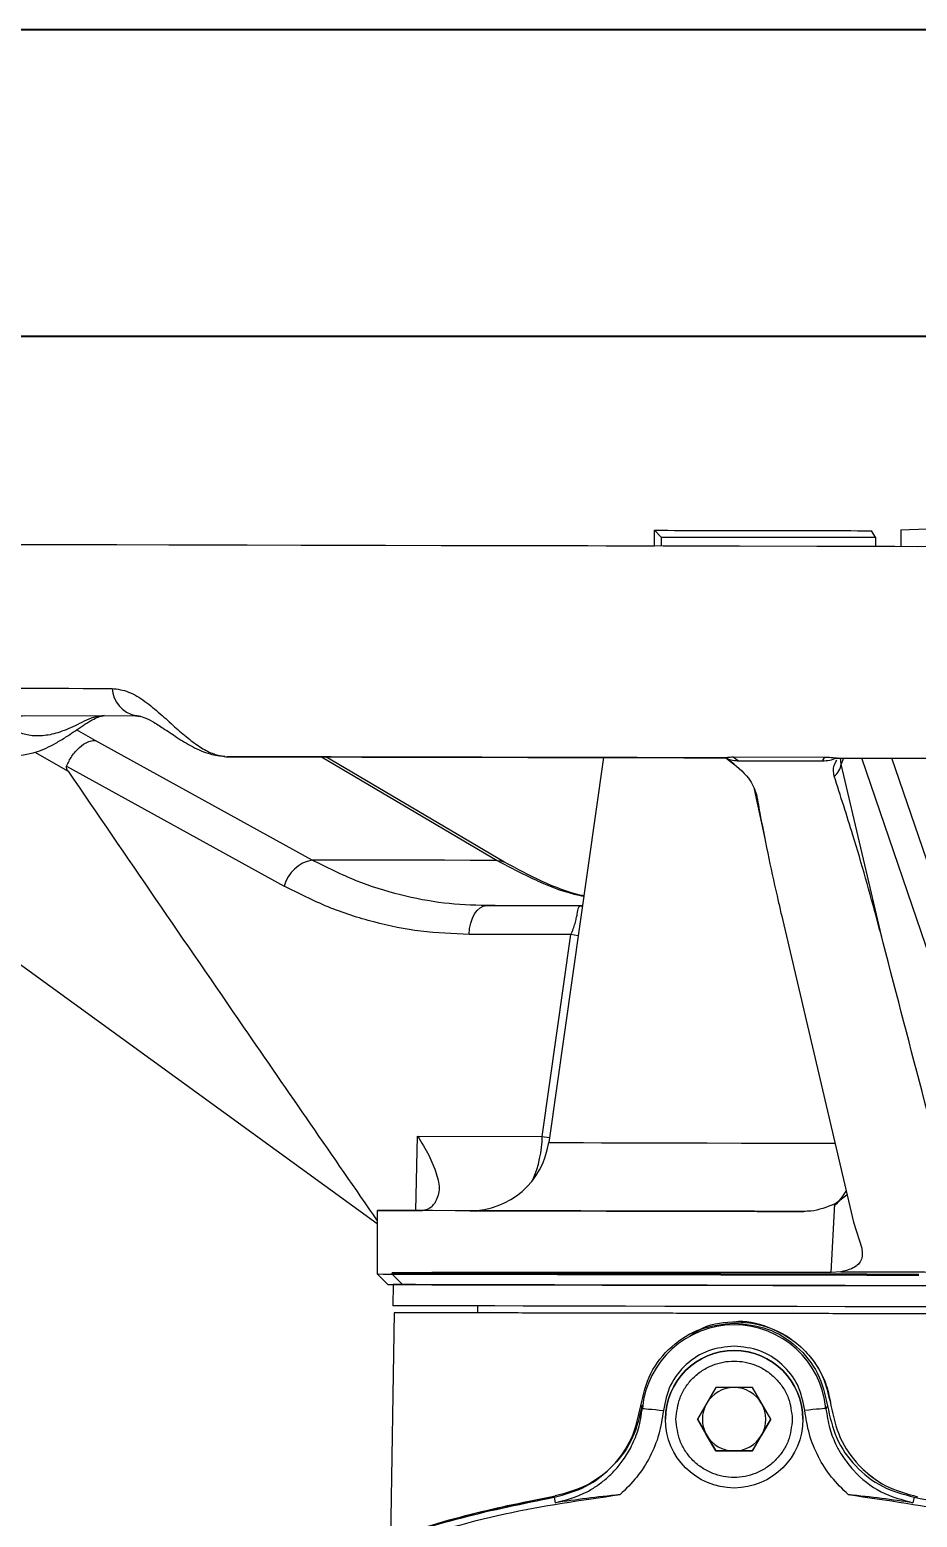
# Model space of a CAD drawing. Header units: millimetres. Extents: x 2016 to 4452, y 736 to 2459.
# Drawn here: x 2658.5 to 2742.4, y 2318.7 to 2459.3 of the extents above; entities that cross this region are included whole.
import ezdxf

# ---------------------------------------------------------------- set-up
doc = ezdxf.new("R2010")
doc.units = ezdxf.units.MM
doc.layers.add('AM_BOR', color=7, linetype='Continuous', lineweight=50)
doc.layers.add('粗实线', color=7, linetype='Continuous', lineweight=40)

# ---------------------------------------------------------------- blocks, each defined once
blk = doc.blocks.new('rA3')
at = {"layer": '粗实线'}
for p, q in [((753.384, 421.26), (333.384, 421.26)), ((748.384, 416.26), (358.384, 416.26))]:
    blk.add_line(p, q, dxfattribs=at)
blk = doc.blocks.new('图框')
at = {"layer": 'AM_BOR', "xscale": 5.80078125, "yscale": 5.80078125, "zscale": 5.80078125}
blk.add_blockref('rA3', (20358.18, 2244.14), dxfattribs=at)

msp = doc.modelspace()

# ---------------------------------------------------------------- linework, layer by layer
at = {"color": 7, "linetype": 'Continuous', "lineweight": 25}
for p, q in [((2717.592, 2410.459), (2717.595, 2411.955)), ((2717.595, 2411.955), (2718.229, 2411.322)), ((2738.5, 2411.293), (2738.106, 2411.919)), ((2740.9, 2412.004), (2740.896, 2410.411)), ((2740.9, 2412.004), (2745.043, 2412.147)), ((2718.229, 2411.322), (2718.228, 2410.458)), ((2738.5, 2411.293), (2738.498, 2410.414)), ((2742.429, 2410.408), (2738.498, 2410.416)), ((2658.045, 2394.451), (2668.527, 2394.429)), ((2668.527, 2394.429), (2669.007, 2394.358)), ((2664.723, 2392.086), (2662.972, 2393.093)), ((2685.247, 2380.789), (2664.723, 2392.086)), ((2659.033, 2390.989), (2662.165, 2389.188)), ((2677.312, 2390.545), (2677.973, 2390.544)), ((2686.129, 2390.528), (2702.716, 2380.752)), ((2703.372, 2380.607), (2686.524, 2390.527)), ((2712.796, 2390.471), (2707.601, 2354.076)), ((2724.351, 2390.446), (2724.511, 2390.331)), ((2725.051, 2390.528), (2733.691, 2390.509)), ((2725.051, 2390.528), (2725.542, 2390.177)), ((2733.691, 2390.509), (2733.442, 2390.159)), ((2735.266, 2389.851), (2735.191, 2390.459)), ((2662.016, 2389.658), (2682.586, 2378.328)), ((2725.132, 2389.857), (2724.511, 2390.331)), ((2725.542, 2390.177), (2733.442, 2390.159)), ((2734.973, 2390.43), (2734.923, 2390.423)), ((2735.48, 2390.429), (2735.266, 2389.851)), ((2739.226, 2372.952), (2735.266, 2389.851)), ((2744.558, 2368.917), (2737.212, 2390.425)), ((2746.771, 2370.745), (2740.038, 2390.419)), ((2727.029, 2387.499), (2728.055, 2382.666)), ((2701.719, 2376.474), (2710.573, 2376.455)), ((2710.574, 2376.456), (2708.913, 2376.459)), ((2710.796, 2376.459), (2710.573, 2376.455)), ((2710.573, 2376.455), (2710.795, 2376.455)), ((2729.601, 2375.617), (2736.405, 2346.543)), ((2709.705, 2373.741), (2700.074, 2373.762)), ((2706.993, 2354.667), (2709.705, 2373.741)), ((2710.392, 2373.631), (2709.705, 2373.741)), ((2691.397, 2346.382), (2655.108, 2372.713)), ((2695.027, 2347.647), (2695.206, 2354.693)), ((2695.206, 2354.693), (2706.993, 2354.667)), ((2706.993, 2354.667), (2707.671, 2354.566)), ((2734.31, 2341.796), (2734.665, 2348.273)), ((2734.665, 2348.273), (2735.801, 2349.127)), ((2691.4, 2347.655), (2691.387, 2341.655)), ((2700.203, 2347.636), (2695.679, 2347.646)), ((2736.405, 2346.543), (2737.197, 2344.09)), ((2691.387, 2341.655), (2692.385, 2340.653)), ((2692.805, 2341.652), (2692.806, 2341.755)), ((2693.784, 2340.65), (2692.805, 2341.652)), ((2735.224, 2341.861), (2734.31, 2341.796)), ((2692.885, 2340.651), (2692.88, 2338.652)), ((2700.88, 2338.634), (2700.879, 2337.976)), ((2692.979, 2337.993), (2692.654, 2316.624)), ((2723.401, 2330.923), (2721.669, 2327.923)), ((2726.865, 2330.923), (2723.401, 2330.923)), ((2728.597, 2327.923), (2726.865, 2330.923)), ((2716.308, 2329.199), (2716.457, 2328.948)), ((2733.959, 2329.199), (2733.81, 2328.948)), ((2734.291, 2329.225), (2734.291, 2329.225)), ((2718.633, 2327.93), (2718.633, 2327.93)), ((2718.693, 2327.929), (2718.693, 2327.929)), ((2721.669, 2327.923), (2723.401, 2324.923)), ((2722.535, 2326.423), (2721.669, 2327.923)), ((2726.865, 2324.923), (2728.597, 2327.923)), ((2728.597, 2327.923), (2727.731, 2326.423)), ((2731.573, 2327.916), (2731.573, 2327.916)), ((2731.633, 2327.916), (2731.633, 2327.916)), ((2723.401, 2324.923), (2722.535, 2326.423)), ((2727.731, 2326.423), (2726.865, 2324.923)), ((2723.401, 2324.923), (2726.865, 2324.923)), ((2723.401, 2324.923), (2723.401, 2324.923)), ((2725.133, 2324.923), (2723.401, 2324.923)), ((2726.865, 2324.923), (2725.133, 2324.923)), ((2726.865, 2324.923), (2726.865, 2324.923)), ((2708.105, 2320.548), (2708.225, 2320.031)), ((2708.218, 2320.672), (2708.218, 2320.672)), ((2742.162, 2320.548), (2742.042, 2320.031))]:
    msp.add_line(p, q, dxfattribs=at)
at = {"color": 7, "linetype": 'Continuous', "lineweight": 25, "flags": 128}
for points in [[(2747.781, 2410.395), (2740.337, 2410.41), (2732.951, 2410.426), (2725.639, 2410.442), (2718.417, 2410.457), (2711.3, 2410.473), (2704.305, 2410.488), (2697.447, 2410.502), (2690.741, 2410.517), (2684.201, 2410.531), (2677.842, 2410.544), (2671.678, 2410.557), (2665.723, 2410.57), (2659.989, 2410.582), (2654.49, 2410.594)], [(2717.592, 2410.461), (2713.027, 2410.471), (2705.936, 2410.486), (2698.98, 2410.501), (2692.175, 2410.515), (2685.537, 2410.529), (2679.081, 2410.543), (2672.82, 2410.556), (2666.769, 2410.569), (2660.942, 2410.582), (2655.351, 2410.594)], [(2655.607, 2397.033), (2656.909, 2397.03), (2658.222, 2397.027), (2659.546, 2397.024), (2660.88, 2397.021), (2662.226, 2397.018), (2663.582, 2397.015), (2664.949, 2397.013), (2666.325, 2397.01)], [(2686.466, 2390.527), (2689.924, 2390.52), (2695.686, 2390.508)], [(2702.716, 2380.752), (2700.181, 2380.757), (2697.741, 2380.763), (2695.397, 2380.768), (2693.154, 2380.772), (2691.015, 2380.777), (2688.982, 2380.781), (2687.058, 2380.785), (2685.247, 2380.789)], [(2702.716, 2380.752), (2703.072, 2380.724), (2703.37, 2380.608)], [(2700.074, 2373.762), (2700.123, 2374.3), (2700.229, 2374.813), (2700.387, 2375.282), (2700.592, 2375.691), (2700.837, 2376.025), (2701.113, 2376.272), (2701.411, 2376.424), (2701.719, 2376.474)], [(2707.601, 2354.076), (2707.614, 2354.076), (2707.891, 2354.076), (2708.532, 2354.074), (2709.533, 2354.072), (2710.888, 2354.069), (2712.588, 2354.065), (2714.623, 2354.061), (2716.979, 2354.056), (2719.643, 2354.05), (2722.598, 2354.044), (2725.825, 2354.037), (2729.305, 2354.03), (2733.015, 2354.022), (2734.611, 2354.018)], [(2731.719, 2347.568), (2727.059, 2347.578), (2722.599, 2347.588), (2718.363, 2347.597), (2714.372, 2347.605), (2710.647, 2347.613), (2707.207, 2347.621), (2704.069, 2347.627), (2701.249, 2347.633), (2698.762, 2347.639), (2696.621, 2347.643), (2694.835, 2347.647), (2693.415, 2347.65), (2692.368, 2347.653), (2691.699, 2347.654), (2691.412, 2347.655), (2691.507, 2347.654), (2691.985, 2347.653), (2692.843, 2347.652), (2694.076, 2347.649), (2695.679, 2347.646)], [(2691.387, 2341.655), (2691.487, 2341.654), (2691.955, 2341.653), (2692.805, 2341.652)], [(2692.805, 2341.652), (2694.025, 2341.649), (2695.599, 2341.646), (2697.518, 2341.641), (2699.774, 2341.637), (2702.355, 2341.631), (2705.249, 2341.625), (2708.442, 2341.618), (2711.917, 2341.611), (2715.659, 2341.603), (2719.649, 2341.594), (2723.868, 2341.585), (2728.294, 2341.575), (2732.906, 2341.566), (2737.682, 2341.555), (2742.599, 2341.545)], [(2692.806, 2341.755), (2694.026, 2341.752), (2695.599, 2341.749), (2697.518, 2341.745), (2699.774, 2341.74), (2702.355, 2341.734), (2705.249, 2341.728), (2708.442, 2341.721), (2711.918, 2341.714), (2715.66, 2341.706), (2719.649, 2341.697), (2723.868, 2341.688), (2728.294, 2341.679), (2732.906, 2341.669), (2737.682, 2341.659), (2742.599, 2341.648)], [(2735.224, 2341.861), (2736.779, 2341.857), (2738.35, 2341.854), (2739.934, 2341.851), (2741.532, 2341.847), (2743.143, 2341.844), (2744.765, 2341.84), (2746.399, 2341.837), (2748.042, 2341.833)], [(2692.385, 2340.653), (2692.483, 2340.652), (2692.945, 2340.651), (2693.784, 2340.65)], [(2745.125, 2340.539), (2740.321, 2340.55), (2735.642, 2340.56), (2731.109, 2340.569), (2726.745, 2340.579), (2722.569, 2340.588), (2718.602, 2340.596), (2714.863, 2340.604), (2711.369, 2340.612), (2708.138, 2340.619), (2705.184, 2340.625), (2702.521, 2340.631), (2700.163, 2340.636), (2698.121, 2340.64), (2696.404, 2340.644), (2695.02, 2340.647), (2693.977, 2340.649), (2693.279, 2340.651), (2692.928, 2340.651), (2692.885, 2340.652)], [(2693.784, 2340.65), (2694.988, 2340.647), (2696.54, 2340.644), (2698.434, 2340.639), (2700.66, 2340.635), (2703.207, 2340.629), (2706.062, 2340.623), (2709.212, 2340.616), (2712.642, 2340.609), (2716.334, 2340.601), (2720.271, 2340.593), (2724.433, 2340.584), (2728.8, 2340.574), (2733.351, 2340.565), (2738.063, 2340.555), (2742.914, 2340.544)], [(2745.12, 2338.539), (2740.317, 2338.55), (2735.638, 2338.56), (2731.105, 2338.569), (2726.74, 2338.579), (2722.565, 2338.588), (2718.598, 2338.596), (2714.858, 2338.604), (2711.365, 2338.612), (2708.133, 2338.619), (2705.179, 2338.625), (2702.517, 2338.631), (2700.159, 2338.636), (2698.117, 2338.64), (2696.4, 2338.644), (2695.016, 2338.647), (2693.973, 2338.649), (2693.274, 2338.651), (2692.924, 2338.651), (2692.88, 2338.652)], [(2716.457, 2328.948), (2716.501, 2328.944), (2716.618, 2328.933), (2716.804, 2328.916), (2717.052, 2328.892), (2717.352, 2328.864), (2717.694, 2328.831), (2718.064, 2328.796), (2718.448, 2328.76)], [(2733.81, 2328.948), (2733.766, 2328.944), (2733.649, 2328.933), (2733.463, 2328.916), (2733.215, 2328.892), (2732.915, 2328.864), (2732.573, 2328.831), (2732.203, 2328.796), (2731.819, 2328.76)]]:
    msp.add_lwpolyline(points, dxfattribs=at)
at = {"color": 7, "linetype": 'Continuous', "lineweight": 25}
msp.add_circle((2725.133, 2327.923), 6.5, dxfattribs=at)
for centre, radius, start, end in [((2669.132, 2397.174), 2.811, 183.34508, 257.57607), ((2733.464, 2390.131), 1.823, 308.25504, 351.17437), ((2728.475, 2387.849), 1.488, 193.75442, 213.93144), ((2685.915, 2377.397), 3.457, 101.14062, 164.37777), ((2700.177, 2355.136), 7.5, 269.87751, 351.87751), ((2695.847, 2354.909), 11.149, 336.94632, 358.7596), ((2731.442, 2351.804), 4.862, 309.67622, 331.69155), ((2725.133, 2328.128), 8.715, 5.40246, 174.59754), ((2725.133, 2327.923), 6.5, 0, 179.93876), ((2725.133, 2327.923), 3, 90, 150), ((2725.133, 2327.923), 3, 30, 90), ((2725.133, 2327.923), 3, 150, 210), ((2725.133, 2327.923), 3, 330, 30), ((2725.133, 2327.923), 3, 210, 270), ((2725.133, 2327.923), 3, 270, 330), ((2706.51, 2330.525), 10, 302.62258, 314.66639), ((2744.216, 2330.445), 10, 225.08863, 237.13271)]:
    msp.add_arc(centre, radius, start, end, dxfattribs=at)
for points, knots in [([(2717.595, 2411.955), (2720.962, 2411.95), (2727.71, 2411.938), (2734.636, 2411.925), (2738.106, 2411.919)], [0, 0, 0, 0, 0.4988559, 1, 1, 1, 1]), ([(2718.229, 2411.322), (2721.556, 2411.317), (2728.226, 2411.308), (2735.07, 2411.298), (2738.5, 2411.293)], [0, 0, 0, 0, 0.498853, 1, 1, 1, 1]), ([(2666.325, 2397.01), (2666.844, 2396.939), (2667.884, 2396.796), (2669.441, 2395.821), (2670.884, 2394.622), (2672.224, 2393.388), (2673.519, 2392.258), (2674.749, 2391.37), (2675.963, 2390.744), (2676.699, 2390.619), (2677.076, 2390.555)], [0, 0, 0, 0, 0.1246272, 0.2497104, 0.374925, 0.4997457, 0.6192737, 0.7500197, 0.8719212, 1, 1, 1, 1]), ([(2656.697, 2390.589), (2657.526, 2390.672), (2658.984, 2390.819), (2660.734, 2391.665), (2662.117, 2392.503), (2663.179, 2393.238), (2664.13, 2393.857), (2664.784, 2394.217), (2665.278, 2394.407), (2665.47, 2394.426), (2665.569, 2394.435)], [0, 0, 0, 0, 0.2415564, 0.4249346, 0.5252436, 0.6744027, 0.7537852, 0.8323048, 0.9129608, 1, 1, 1, 1]), ([(2665.587, 2394.435), (2665.323, 2394.412), (2664.797, 2394.366), (2663.92, 2394.014), (2663.027, 2393.573), (2661.894, 2393.04), (2660.615, 2392.616), (2659.228, 2392.464), (2657.978, 2392.625), (2657.123, 2393.052), (2656.801, 2393.583), (2656.881, 2394.024), (2657.319, 2394.382), (2657.803, 2394.428), (2658.045, 2394.451)], [0, 0, 0, 0, 0.0625989, 0.1249044, 0.1872263, 0.2496806, 0.3746119, 0.4998044, 0.6249986, 0.7497987, 0.815171, 0.8749227, 0.9374287, 1, 1, 1, 1]), ([(2668.198, 2394.468), (2668.359, 2394.471), (2668.689, 2394.476), (2669.341, 2394.285), (2670.187, 2393.876), (2671.253, 2393.197), (2672.517, 2392.324), (2673.979, 2391.435), (2675.514, 2390.745), (2676.526, 2390.645), (2676.995, 2390.599)], [0, 0, 0, 0, 0.0763522, 0.1570102, 0.2470379, 0.356597, 0.4925526, 0.6555134, 0.8402738, 1, 1, 1, 1]), ([(2662.016, 2389.658), (2662.169, 2389.98), (2662.404, 2390.474), (2662.851, 2391.053), (2663.344, 2391.561), (2663.929, 2391.952), (2664.401, 2392.081), (2664.633, 2392.091), (2664.7, 2392.088), (2664.723, 2392.086)], [0, 0, 0, 0, 0.2389954, 0.3678324, 0.4996781, 0.7489725, 0.9246806, 0.9739408, 1, 1, 1, 1]), ([(2676.883, 2390.58), (2676.79, 2390.586), (2676.658, 2390.594), (2676.516, 2390.623), (2676.474, 2390.632)], [0, 0, 0, 0, 0.7059466, 1, 1, 1, 1]), ([(2677.076, 2390.555), (2680.691, 2390.547), (2687.958, 2390.531), (2699.579, 2390.506), (2711.696, 2390.48), (2720.115, 2390.462), (2724.346, 2390.453)], [0, 0, 0, 0, 0.2462727, 0.4950304, 0.7462729, 1, 1, 1, 1]), ([(2724.351, 2390.446), (2721.148, 2390.453), (2714.73, 2390.467), (2705.994, 2390.485), (2698.073, 2390.502), (2690.941, 2390.518), (2683.956, 2390.533), (2679.461, 2390.543), (2677.213, 2390.547)], [0, 0, 0, 0, 0.1923729, 0.3854946, 0.5383615, 0.6912284, 0.8456142, 1, 1, 1, 1]), ([(2724.346, 2390.453), (2724.355, 2390.461), (2724.371, 2390.475), (2724.522, 2390.505), (2724.742, 2390.524), (2724.938, 2390.528), (2725.038, 2390.528), (2725.051, 2390.528)], [0, 0, 0, 0, 0.3360223, 0.5579813, 0.7819403, 0.9725676, 1, 1, 1, 1]), ([(2724.346, 2390.453), (2724.457, 2390.396), (2724.73, 2390.255), (2725.168, 2390.185), (2725.469, 2390.178), (2725.542, 2390.177)], [0, 0, 0, 0, 0.33920621, 0.83862702, 1, 1, 1, 1]), ([(2733.691, 2390.509), (2733.791, 2390.508), (2733.993, 2390.506), (2734.281, 2390.487), (2734.563, 2390.459), (2734.724, 2390.439), (2734.809, 2390.431), (2734.822, 2390.43)], [0, 0, 0, 0, 0.2100208, 0.4214812, 0.6107455, 0.9424452, 1, 1, 1, 1]), ([(2662.165, 2389.188), (2662.135, 2389.234), (2662.074, 2389.328), (2662.016, 2389.457), (2661.999, 2389.565), (2662.003, 2389.622), (2662.013, 2389.65), (2662.016, 2389.658)], [0, 0, 0, 0, 0.3325712, 0.6879646, 0.8313814, 0.949784, 1, 1, 1, 1]), ([(2662.165, 2389.188), (2667.679, 2381.126), (2677.395, 2366.92), (2687.17, 2352.782), (2691.398, 2346.668)], [0, 0, 0, 0, 0.5675786, 1, 1, 1, 1]), ([(2724.512, 2390.332), (2725.266, 2389.735), (2726.612, 2388.67), (2727.048, 2387.523), (2727.24, 2387.018)], [0, 0, 0, 0, 0.55969458, 1, 1, 1, 1]), ([(2733.442, 2390.159), (2733.695, 2390.171), (2734.174, 2390.192), (2734.614, 2390.354), (2734.822, 2390.43)], [0, 0, 0, 0, 0.5274406, 1, 1, 1, 1]), ([(2734.593, 2388.699), (2734.544, 2389.02), (2734.463, 2389.551), (2734.729, 2390.035), (2734.835, 2390.226)], [0, 0, 0, 0, 0.6047847, 1, 1, 1, 1]), ([(2734.822, 2390.43), (2737.458, 2390.425), (2742.729, 2390.413), (2748.06, 2390.402), (2750.724, 2390.396)], [0, 0, 0, 0, 0.5001571, 1, 1, 1, 1]), ([(2734.923, 2390.423), (2737.538, 2390.418), (2742.765, 2390.406), (2748.051, 2390.395), (2750.693, 2390.39)], [0, 0, 0, 0, 0.5001595, 1, 1, 1, 1]), ([(2739.226, 2372.952), (2739.047, 2373.631), (2738.15, 2377.029), (2736.679, 2382.278), (2735.194, 2386.85), (2734.593, 2388.699)], [0, 0, 0, 0, 0.1295721, 0.6478768, 1, 1, 1, 1]), ([(2727.24, 2387.018), (2727.362, 2386.344), (2727.971, 2382.971), (2728.781, 2379.169), (2729.503, 2376.042), (2729.601, 2375.617)], [0, 0, 0, 0, 0.1776255, 0.8881599, 1, 1, 1, 1]), ([(2701.719, 2376.474), (2700.378, 2376.523), (2697.64, 2376.623), (2693.517, 2377.428), (2689.323, 2378.732), (2686.622, 2380.095), (2685.247, 2380.789)], [0, 0, 0, 0, 0.2354209, 0.48057, 0.7354347, 1, 1, 1, 1]), ([(2702.716, 2380.752), (2704.009, 2380.069), (2706.548, 2378.728), (2709.323, 2377.681), (2710.78, 2377.395), (2710.925, 2377.366)], [0, 0, 0, 0, 0.4830694, 0.9484274, 1, 1, 1, 1]), ([(2710.929, 2377.394), (2710.847, 2377.411), (2709.511, 2377.688), (2706.959, 2378.695), (2704.569, 2379.968), (2703.372, 2380.607)], [0, 0, 0, 0, 0.0316795, 0.5146214, 1, 1, 1, 1]), ([(2700.074, 2373.762), (2698.553, 2373.821), (2695.52, 2373.938), (2691.057, 2374.85), (2686.708, 2376.241), (2683.96, 2377.633), (2682.586, 2378.328)], [0, 0, 0, 0, 0.2514799, 0.5012785, 0.7507527, 1, 1, 1, 1]), ([(2709.705, 2373.741), (2709.78, 2373.92), (2709.926, 2374.267), (2710.099, 2374.801), (2710.221, 2375.282), (2710.336, 2375.836), (2710.423, 2376.339), (2710.523, 2376.416), (2710.573, 2376.455)], [0, 0, 0, 0, 0.1251651, 0.2440023, 0.362149, 0.4834229, 0.7377951, 1, 1, 1, 1]), ([(2747.057, 2343.036), (2745.752, 2348.017), (2743.141, 2357.98), (2740.531, 2367.961), (2739.226, 2372.952)], [0, 0, 0, 0, 0.4999998, 1, 1, 1, 1]), ([(2695.206, 2354.693), (2695.579, 2354.083), (2696.322, 2352.866), (2697.03, 2351.137), (2697.387, 2349.519), (2697.023, 2348.742), (2696.841, 2348.354)], [0, 0, 0, 0, 0.2505535, 0.5002592, 0.7500542, 1, 1, 1, 1]), ([(2695.679, 2347.646), (2695.982, 2347.719), (2696.37, 2347.813), (2696.757, 2348.257), (2696.841, 2348.354)], [0, 0, 0, 0, 0.7808049, 1, 1, 1, 1]), ([(2734.665, 2348.273), (2733.909, 2347.977), (2732.94, 2347.597), (2731.939, 2347.573), (2731.719, 2347.568)], [0, 0, 0, 0, 0.7807887, 1, 1, 1, 1]), ([(2700.241, 2347.636), (2700.218, 2347.636), (2700.105, 2347.636), (2700.751, 2347.635), (2702.229, 2347.631), (2704.637, 2347.626), (2707.851, 2347.619), (2711.83, 2347.611), (2716.455, 2347.601), (2721.628, 2347.59), (2726.708, 2347.579), (2730.231, 2347.571), (2731.721, 2347.568)], [0, 0, 0, 0, 0.0298522, 0.1417815, 0.2546514, 0.3682744, 0.4818904, 0.5947604, 0.7066966, 0.8153979, 0.9219292, 1, 1, 1, 1]), ([(2737.197, 2344.09), (2737.239, 2343.682), (2737.316, 2342.928), (2736.461, 2342.157), (2735.578, 2341.946), (2735.224, 2341.861)], [0, 0, 0, 0, 0.413014, 0.7645313, 1, 1, 1, 1]), ([(2734.31, 2341.796), (2732.452, 2341.798), (2728.738, 2341.802), (2723.434, 2341.806), (2718.371, 2341.809), (2713.658, 2341.809), (2709.364, 2341.807), (2705.467, 2341.804), (2701.966, 2341.798), (2698.403, 2341.789), (2695.054, 2341.775), (2693.559, 2341.762), (2692.806, 2341.755)], [0, 0, 0, 0, 0.0890148, 0.1780296, 0.2696304, 0.3612313, 0.4502461, 0.5392609, 0.6308618, 0.7224627, 0.8600618, 1, 1, 1, 1]), ([(2720.961, 2335.814), (2721.362, 2336.081), (2722.665, 2336.951), (2725.398, 2337.289), (2728.629, 2336.734), (2731.447, 2335.006), (2733.553, 2332.414), (2734.045, 2330.288), (2734.291, 2329.225)], [0, 0, 0, 0, 0.08145643, 0.26516514, 0.44887386, 0.63258257, 0.81629129, 1, 1, 1, 1]), ([(2725.14, 2337.124), (2725.143, 2337.124), (2726.196, 2337.34), (2728.448, 2336.709), (2730.646, 2335.531), (2731.909, 2334.322), (2732.545, 2333.578), (2733.25, 2332.526), (2733.945, 2331.081), (2734.172, 2329.865), (2734.291, 2329.225)], [0, 0, 0, 0, 0.0006179, 0.2439913, 0.4980561, 0.5655985, 0.6396073, 0.7200812, 0.8527937, 1, 1, 1, 1]), ([(2719.633, 2327.923), (2719.707, 2328.614), (2719.82, 2329.679), (2720.505, 2330.959), (2721.215, 2331.839), (2722.096, 2332.554), (2723.377, 2333.218), (2725.133, 2333.555), (2726.889, 2333.218), (2728.17, 2332.554), (2729.051, 2331.839), (2729.761, 2330.959), (2730.447, 2329.679), (2730.56, 2328.614), (2730.633, 2327.923)], [0, 0, 0, 0, 0.1197284, 0.1841803, 0.25, 0.3158197, 0.3802716, 0.5, 0.6197284, 0.6841803, 0.75, 0.8158197, 0.8802716, 1, 1, 1, 1]), ([(2708.105, 2320.548), (2709.138, 2320.829), (2711.2, 2321.39), (2713.744, 2323.409), (2715.625, 2326.058), (2716.08, 2328.151), (2716.308, 2329.199)], [0, 0, 0, 0, 0.2500466, 0.4994486, 0.7493959, 1, 1, 1, 1]), ([(2708.225, 2320.031), (2709.259, 2320.306), (2710.652, 2320.676), (2712.186, 2321.631), (2713.066, 2322.31), (2713.905, 2323.125), (2714.731, 2324.143), (2715.514, 2325.455), (2716.176, 2327.084), (2716.36, 2328.307), (2716.457, 2328.948)], [0, 0, 0, 0, 0.24428957, 0.32903605, 0.41448985, 0.50012501, 0.59799237, 0.71577027, 0.85107242, 1, 1, 1, 1]), ([(2718.448, 2328.76), (2718.333, 2328), (2718.104, 2326.485), (2717.218, 2324.357), (2715.998, 2322.4), (2714.897, 2321.335), (2714.344, 2320.801)], [0, 0, 0, 0, 0.2507669, 0.5000113, 0.749245, 1, 1, 1, 1]), ([(2735.923, 2320.801), (2735.37, 2321.335), (2734.269, 2322.4), (2733.049, 2324.357), (2732.163, 2326.485), (2731.934, 2328), (2731.819, 2328.76)], [0, 0, 0, 0, 0.250755, 0.4999887, 0.7492331, 1, 1, 1, 1]), ([(2733.81, 2328.948), (2733.907, 2328.307), (2734.091, 2327.084), (2734.693, 2325.605), (2735.308, 2324.516), (2735.85, 2323.75), (2736.945, 2322.462), (2738.904, 2320.883), (2741.011, 2320.311), (2742.042, 2320.031)], [0, 0, 0, 0, 0.1490589, 0.284486, 0.365253, 0.4374072, 0.5004523, 0.7554674, 1, 1, 1, 1]), ([(2733.959, 2329.199), (2734.186, 2328.153), (2734.638, 2326.064), (2736.516, 2323.416), (2739.061, 2321.395), (2741.127, 2320.83), (2742.162, 2320.548)], [0, 0, 0, 0, 0.2500652, 0.4994456, 0.7493864, 1, 1, 1, 1]), ([(2730.633, 2327.923), (2730.56, 2327.231), (2730.447, 2326.166), (2729.761, 2324.886), (2729.051, 2324.006), (2728.17, 2323.291), (2726.889, 2322.627), (2725.133, 2322.29), (2723.377, 2322.627), (2722.096, 2323.291), (2721.215, 2324.006), (2720.505, 2324.886), (2719.82, 2326.166), (2719.707, 2327.231), (2719.633, 2327.923)], [0, 0, 0, 0, 0.1197284, 0.1841803, 0.25, 0.3158197, 0.3802716, 0.5, 0.6197284, 0.6841803, 0.75, 0.8158197, 0.8802716, 1, 1, 1, 1]), ([(2663.826, 2300.703), (2665.094, 2301.736), (2668.834, 2304.785), (2675.561, 2308.959), (2683.734, 2313.219), (2691.963, 2316.529), (2700.099, 2319.064), (2705.55, 2320.144), (2708.218, 2320.672)], [0, 0, 0, 0, 0.0997459, 0.2940675, 0.4812543, 0.6613057, 0.8342211, 1, 1, 1, 1]), ([(2714.344, 2320.801), (2713.276, 2320.682), (2711.129, 2320.44), (2709.196, 2320.168), (2708.225, 2320.031)], [0, 0, 0, 0, 0.4975573, 1, 1, 1, 1]), ([(2742.042, 2320.031), (2741.071, 2320.168), (2739.138, 2320.44), (2736.991, 2320.682), (2735.923, 2320.801)], [0, 0, 0, 0, 0.50244267, 1, 1, 1, 1])]:
    msp.add_open_spline(points, degree=3, knots=knots, dxfattribs=at)
for points in [[(2708.913, 2376.459), (2707.592, 2376.462), (2704.951, 2376.468), (2702.796, 2376.472), (2701.719, 2376.474)], [(2839.779, 2337.679), (2839.657, 2337.679), (2839.415, 2337.68), (2837.465, 2337.684), (2834.389, 2337.69), (2830.126, 2337.699), (2824.778, 2337.711), (2818.429, 2337.724), (2811.19, 2337.74), (2803.184, 2337.757), (2794.548, 2337.775), (2785.43, 2337.795), (2775.987, 2337.815), (2766.379, 2337.835), (2756.771, 2337.856), (2747.327, 2337.876), (2738.21, 2337.896), (2729.574, 2337.914), (2721.568, 2337.931), (2714.329, 2337.947), (2707.98, 2337.96), (2702.632, 2337.972), (2698.368, 2337.981), (2695.292, 2337.988), (2693.343, 2337.992), (2693.1, 2337.992), (2692.979, 2337.993)], [(2766.379, 2337.835), (2763.521, 2337.841), (2757.805, 2337.854), (2749.378, 2337.872), (2741.241, 2337.889), (2733.535, 2337.906), (2726.391, 2337.921), (2719.931, 2337.935), (2714.265, 2337.947), (2709.493, 2337.957), (2705.688, 2337.965), (2702.943, 2337.971), (2701.203, 2337.975), (2700.987, 2337.976), (2700.879, 2337.976)], [(2716.308, 2329.199), (2716.55, 2330.252), (2717.034, 2332.36), (2719.121, 2334.914), (2721.907, 2336.678), (2724.058, 2336.905), (2725.133, 2337.018)], [(2725.133, 2337.018), (2726.209, 2336.905), (2728.36, 2336.678), (2731.146, 2334.914), (2733.233, 2332.36), (2733.717, 2330.252), (2733.959, 2329.199)], [(2725.133, 2334.843), (2724.306, 2334.754), (2722.652, 2334.577), (2720.521, 2333.197), (2718.947, 2331.205), (2718.614, 2329.575), (2718.448, 2328.76)], [(2731.819, 2328.76), (2731.653, 2329.575), (2731.32, 2331.205), (2729.746, 2333.197), (2727.615, 2334.577), (2725.961, 2334.754), (2725.133, 2334.843)], [(2716.43, 2329.263), (2716.199, 2328.223), (2715.737, 2326.142), (2713.848, 2323.512), (2711.306, 2321.506), (2709.247, 2320.95), (2708.218, 2320.672)], [(2734.291, 2329.225), (2734.517, 2328.184), (2734.971, 2326.101), (2736.848, 2323.462), (2739.382, 2321.446), (2741.438, 2320.881), (2742.465, 2320.599)], [(2627.46, 2233.917), (2627.984, 2237.569), (2629.032, 2244.872), (2632.152, 2255.515), (2636.36, 2265.758), (2641.715, 2275.459), (2648.12, 2284.498), (2655.501, 2292.76), (2663.763, 2300.142), (2672.802, 2306.546), (2682.503, 2311.902), (2692.746, 2316.11), (2703.389, 2319.229), (2710.692, 2320.277), (2714.344, 2320.801)], [(2627.662, 2240.46), (2628.349, 2243.754), (2629.722, 2250.343), (2633.042, 2259.895), (2637.246, 2269.078), (2642.382, 2277.781), (2648.371, 2285.918), (2655.159, 2293.403), (2662.672, 2300.158), (2670.834, 2306.113), (2679.559, 2311.211), (2688.761, 2315.376), (2698.327, 2318.655), (2704.921, 2320), (2708.218, 2320.672)], [(2660.379, 2297.877), (2662.676, 2299.764), (2667.269, 2303.539), (2674.77, 2308.384), (2682.641, 2312.584), (2690.87, 2316.031), (2699.364, 2318.784), (2705.192, 2319.96), (2708.105, 2320.548)], [(2735.923, 2320.801), (2739.575, 2320.277), (2746.878, 2319.229), (2757.521, 2316.11), (2767.764, 2311.902), (2777.465, 2306.546), (2786.504, 2300.142), (2794.766, 2292.76), (2802.147, 2284.498), (2808.552, 2275.459), (2813.907, 2265.758), (2818.115, 2255.515), (2821.235, 2244.872), (2822.283, 2237.569), (2822.807, 2233.917)], [(2742.162, 2320.548), (2745.075, 2319.96), (2750.903, 2318.784), (2759.397, 2316.031), (2767.626, 2312.584), (2775.497, 2308.384), (2782.998, 2303.539), (2787.591, 2299.764), (2789.888, 2297.877)]]:
    msp.add_open_spline(points, degree=3, dxfattribs=at)

# ---------------------------------------------------------------- block references
at = {"layer": '粗实线', "linetype": 'ByBlock'}
msp.add_blockref('图框', (-20276.401, -2228.508), dxfattribs=at)

doc.saveas('drawing.dxf')
